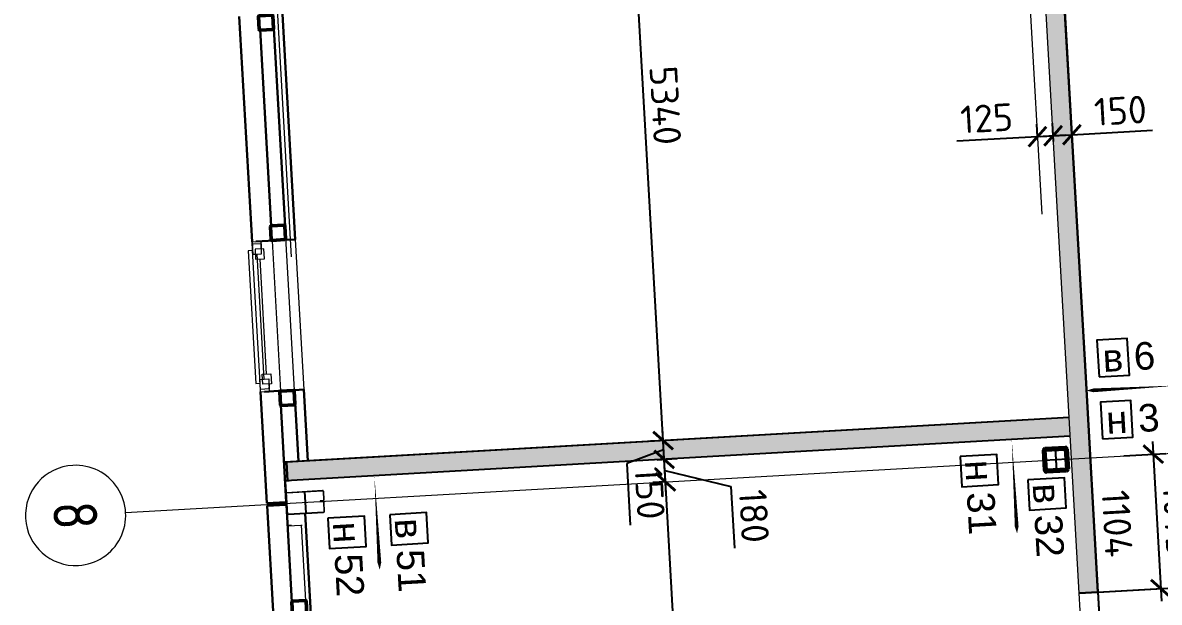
# Model space of a CAD drawing. Header units: metres. Extents: x 107714.6 to 107779.8, y 110796.6 to 110847.9.
# Drawn here: x 107762.92 to 107771.99, y 110811.93 to 110816.55 of the extents above; entities that cross this region are included whole.
import ezdxf

# ---------------------------------------------------------------- set-up
doc = ezdxf.new("R2010")
doc.units = ezdxf.units.M
doc.header["$PDMODE"] = 35
doc.header["$PDSIZE"] = 0.01
for name, pattern in [('CENTER', [50.8, 31.75, -6.35, 6.35, -6.35]), ('GOST2.303 5', [24, 20, -1.5, 1, -1.5]), ('невидимаяX2', [19.05, 12.7, -6.35])]:
    doc.linetypes.add(name, pattern=pattern)
for name, color, linetype in [('2023.11.08_В_ОТКЛОНЕНИЯ', 7, 'Continuous'), ('2023.11.08_Н_ОТКЛОНЕНИЯ', 7, 'Continuous'), ('_1-1_ Внутренние стены', 7, 'Continuous'), ('размеры', 7, 'Continuous'), ('Слой3', 7, 'Continuous')]:
    doc.layers.add(name, color=color, linetype=linetype)
doc.layers.add('Вспомогательные', color=6, linetype='Continuous', plot=False)
for name, color, linetype, lineweight, true_color in [('Каркас несущий', 7, 'Continuous', 18, 0x800040), ('Каркас_Импост', 7, 'Continuous', 9, 0x804000), ('Несущие колонны', 7, 'Continuous', 18, 0x800040), ('Отлив', 7, 'Continuous', 9, 0x008080), ('Скрытые грани', 7, 'Continuous', 18, 0x800040)]:
    doc.layers.add(name, color=color, linetype=linetype, lineweight=lineweight, true_color=true_color)
for name, color, linetype, lineweight in [('Окна', 251, 'Continuous', 9), ('ОСИ', 251, 'CENTER', 18), ('Размерные', 45, 'Continuous', 15), ('Стены', 7, 'Continuous', 18), ('Стены разрез', 7, 'Continuous', 30)]:
    doc.layers.add(name, color=color, linetype=linetype, lineweight=lineweight)
doc.styles.add('AxeAndPointZ', font='arial.ttf')
doc.styles.add('GOST 2.304 type A', font='isocpeur.ttf')
doc.styles.add('GOST Common', font='GOST_Common.ttf', dxfattribs={"width": 0.9, "height": 350})
doc.dimstyles.new('ISO-25', dxfattribs={"dimtxt": 0.22, "dimasz": 0.15, "dimexe": 0.1, "dimexo": 0, "dimgap": 0.06, "dimtad": 1, "dimdec": 0, "dimlfac": 1000, "dimtxsty": 'GOST 2.304 type A', "dimblk": 'ARCHTICK', "dimcen": 2.5, "dimdle": 0.1, "dimadec": 0, "dimazin": 0, "dimtfac": 1, "dimtdec": 0, "dimtmove": 0, "dimatfit": 3, "dimfxl": 1, "dimarcsym": 0})
doc.dimstyles.new('снизу', dxfattribs={"dimtxt": 0.22, "dimasz": 0.1, "dimexe": 0.1, "dimexo": 0, "dimgap": 0.06, "dimtad": 1, "dimdec": 0, "dimlfac": 1000, "dimtxsty": 'GOST 2.304 type A', "dimblk": 'OBLIQUE', "dimcen": 2.5, "dimdle": 0.1, "dimse1": 1, "dimse2": 1, "dimsd1": 1, "dimsd2": 1, "dimadec": 0, "dimazin": 0, "dimtfac": 1, "dimtdec": 0, "dimtofl": 0, "dimtmove": 2, "dimatfit": 3, "dimfxl": 1, "dimarcsym": 0})

# ---------------------------------------------------------------- blocks, each defined once
blk = doc.blocks.new('102_Окно_1Створка_Ф_ГОСТ23166-99 - 1160х1750_1170_h-1445330-_О__L1_0_000_')
at = {"layer": 'Каркас_Импост', "color": 7, "lineweight": 18}
for p, q in [((-638.1, 475), (-638.1, 405)), ((-638.1, 475), (-603.1, 475)), ((-618.1, 475), (-538.1, 475)), ((-618.1, 405), (-618.1, 475)), ((-618.1, 475), (-538.1, 475)), ((-618.1, 405), (-618.1, 475)), ((-578.1, 385), (-578.1, 455)), ((-578.1, 455), (-498.1, 455)), ((-538.1, 475), (-538.1, 405)), ((-538.1, 475), (-538.1, 455)), ((-498.1, 455), (-498.1, 385)), ((421.9, 455), (421.9, 385)), ((501.9, 455), (421.9, 455)), ((541.9, 475), (461.9, 475)), ((461.9, 475), (461.9, 405)), ((461.9, 475), (461.9, 455)), ((541.9, 475), (461.9, 475)), ((501.9, 385), (501.9, 455)), ((561.9, 475), (526.9, 475)), ((541.9, 405), (541.9, 475)), ((541.9, 405), (541.9, 475)), ((561.9, 475), (561.9, 405)), ((-638.1, 405), (-603.1, 405)), ((-538.1, 405), (-618.1, 405)), ((-578.1, 405), (-618.1, 405)), ((-498.1, 385), (-578.1, 385)), ((-538.1, 440), (461.9, 440)), ((-498.1, 420), (421.9, 420)), ((421.9, 385), (501.9, 385)), ((461.9, 405), (541.9, 405)), ((541.9, 405), (501.9, 405)), ((561.9, 405), (526.9, 405))]:
    blk.add_line(p, q, dxfattribs=at)
at = {"layer": 'Отлив', "color": 7}
for p, q in [((491.9, 510), (-568.1, 510)), ((-568.1, 510), (-568.1, 475)), ((-568.1, 475), (491.9, 475)), ((491.9, 475), (491.9, 510))]:
    blk.add_line(p, q, dxfattribs=at)
blk = doc.blocks.new('243_КолоннаНесущая_Труба_ГОСТ 30245-2003 - 120x120x5-1251786-_О__L1_0_000_')
at = {"layer": 'Несущие колонны', "color": 7, "lineweight": 40}
for p, q in [((-60, 51), (-60, -51)), ((-55, -51), (-55, 51)), ((51, 60), (-51, 60)), ((-51, 55), (51, 55)), ((55, 51), (55, -51)), ((60, -51), (60, 51)), ((51, -55), (-51, -55)), ((-51, -60), (51, -60))]:
    blk.add_line(p, q, dxfattribs=at)
for centre, radius, start, end in [((-51, 51), 9, 90, 180), ((-51, 51), 4, 90, 180), ((51, 51), 9, 0, 90), ((51, 51), 4, 0, 90), ((-51, -51), 9, 180, 270), ((-51, -51), 4, 180, 270), ((51, -51), 9, 270, 360), ((51, -51), 4, 270, 0)]:
    blk.add_arc(centre, radius, start, end, dxfattribs=at)
blk = doc.blocks.new('Ось сетки - Круг_Ø8 мм-6577-_О__L1_0_000_')
at = {"layer": 'ОСИ', "lineweight": 20}
for start, end in [(360, 180), (180, 360)]:
    blk.add_arc((0, 0), 4, start, end, dxfattribs=at)
blk = doc.blocks.new('к4')
at = {"color": 0, "linetype": 'Continuous', "lineweight": 60, "ltscale": 150}
for p, q in [((4150607.8, 536606.2), (4150607.8, 536766.2)), ((4150612.8, 536606.2), (4150612.8, 536766.2)), ((4150617.8, 536776.2), (4150777.8, 536776.2)), ((4150617.8, 536771.2), (4150777.8, 536771.2)), ((4150782.8, 536766.2), (4150782.8, 536606.2)), ((4150787.8, 536766.2), (4150787.8, 536606.2)), ((4150777.8, 536601.2), (4150617.8, 536601.2)), ((4150777.8, 536596.2), (4150617.8, 536596.2))]:
    blk.add_line(p, q, dxfattribs=at)
at = {"color": 0, "linetype": 'GOST2.303 5', "lineweight": 25, "ltscale": 150}
for p, q in [((4150697.8, 536778.2), (4150697.8, 536594.2)), ((4150605.8, 536686.2), (4150789.8, 536686.2))]:
    blk.add_line(p, q, dxfattribs=at)
at = {"color": 0, "linetype": 'Continuous', "lineweight": 60, "ltscale": 150}
for centre, radius, start, end in [((4150617.8, 536766.2), 10, 90, 180), ((4150617.8, 536766.2), 5, 90, 180), ((4150777.8, 536766.2), 10, 0, 90), ((4150777.8, 536766.2), 5, 0, 90), ((4150617.8, 536606.2), 10, 180, 270), ((4150617.8, 536606.2), 5, 180, 270), ((4150777.8, 536606.2), 5, 270, 0), ((4150777.8, 536606.2), 10, 270, 0)]:
    blk.add_arc(centre, radius, start, end, dxfattribs=at)
at = {"layer": 'Вспомогательные', "color": 0, "ltscale": 10}
blk.add_line((4150612.8, 536686.2), (4150782.8, 536686.2), dxfattribs=at)
blk = doc.blocks.new('к3')
at = {"color": 0, "linetype": 'ByBlock', "lineweight": -2, "ltscale": 200}
for p, q in [((4147417.8, 542805.7), (4147417.8, 542828.2)), ((4147417.8, 542805.7), (4147420.8, 542805.7)), ((4147420.8, 542805.7), (4147420.8, 542828.2)), ((4147425.8, 542836.2), (4147504.8, 542836.2)), ((4147425.8, 542833.2), (4147504.8, 542833.2)), ((4147509.8, 542828.2), (4147509.8, 542544.2)), ((4147512.8, 542828.2), (4147512.8, 542544.2)), ((4147682.8, 542828.2), (4147682.8, 542544.2)), ((4147685.8, 542828.2), (4147685.8, 542544.2)), ((4147769.8, 542836.2), (4147690.8, 542836.2)), ((4147769.8, 542833.2), (4147690.8, 542833.2)), ((4147774.8, 542805.7), (4147774.8, 542828.2)), ((4147777.8, 542805.7), (4147774.8, 542805.7)), ((4147777.8, 542805.7), (4147777.8, 542828.2)), ((4147517.8, 542539.2), (4147588.8, 542539.2)), ((4147517.8, 542536.2), (4147588.8, 542536.2)), ((4147593.8, 542544.2), (4147593.8, 542566.7)), ((4147593.8, 542566.7), (4147596.8, 542566.7)), ((4147596.8, 542544.2), (4147596.8, 542566.7)), ((4147598.8, 542544.2), (4147598.8, 542566.7)), ((4147601.8, 542566.7), (4147598.8, 542566.7)), ((4147601.8, 542544.2), (4147601.8, 542566.7)), ((4147677.8, 542539.2), (4147606.8, 542539.2)), ((4147677.8, 542536.2), (4147606.8, 542536.2))]:
    blk.add_line(p, q, dxfattribs=at)
for centre, radius, start, end in [((4147425.8, 542828.2), 8, 90, 180), ((4147425.8, 542828.2), 5, 90, 180), ((4147504.8, 542828.2), 8, 0, 90), ((4147504.8, 542828.2), 5, 0, 90), ((4147690.8, 542828.2), 8, 90, 180), ((4147690.8, 542828.2), 5, 90, 180), ((4147769.8, 542828.2), 8, 0, 90), ((4147769.8, 542828.2), 5, 0, 90), ((4147517.8, 542544.2), 8, 180, 270), ((4147517.8, 542544.2), 5, 180, 270), ((4147588.8, 542544.2), 8, 270, 0), ((4147588.8, 542544.2), 5, 270, 0), ((4147606.8, 542544.2), 8, 180, 270), ((4147606.8, 542544.2), 5, 180, 270), ((4147677.8, 542544.2), 5, 270, 0), ((4147677.8, 542544.2), 8, 270, 0)]:
    blk.add_arc(centre, radius, start, end, dxfattribs=at)
at = {"layer": 'Вспомогательные', "color": 0, "ltscale": 10}
for p, q in [((4147690.3, 542836.2), (4147505.3, 542836.2)), ((4147682.8, 542686.2), (4147512.8, 542686.2))]:
    blk.add_line(p, q, dxfattribs=at)
blk = doc.blocks.new('_ARCHTICK')
at = {"color": 0, "linetype": 'ByBlock', "const_width": 0.15}
blk.add_lwpolyline([(-0.5, -0.5), (0.5, 0.5)], dxfattribs=at)
blk = doc.blocks.new('*D74')
at = {"layer": 'Defpoints', "color": 0, "transparency": 16777216}
for p in [(107771.7091, 110813.095), (107771.501, 110812.0064), (107772.0038, 110812.035)]:
    blk.add_point(p, dxfattribs=at)
at = {"layer": 'размеры', "color": 0, "lineweight": -2, "transparency": 16777216}
for p, q in [((107771.9371, 110813.2081), (107772.0095, 110811.9351)), ((107771.7091, 110813.095), (107772.0426, 110813.1139)), ((107771.501, 110812.0064), (107772.1036, 110812.0406))]:
    blk.add_line(p, q, dxfattribs=at)
at = {"layer": 'размеры', "color": 0, "lineweight": -2, "transparency": 16777216, "xscale": 0.15, "yscale": 0.15, "zscale": 0.15}
for p, rotation in [((107771.9428, 110813.1082), 93.25304974487426), ((107772.0038, 110812.035), 273.2530497448743)]:
    blk.add_blockref('_ARCHTICK', p, dxfattribs=dict(at, rotation=rotation))
at = {"layer": 'размеры', "color": 0, "transparency": 16777216, "insert": (107772.143, 110812.5812), "char_height": 0.22, "attachment_point": 5, "rotation": 273.25305, "style": 'GOST 2.304 type A'}
blk.add_mtext('1075', dxfattribs=at)
blk = doc.blocks.new('*D75')
at = {"layer": 'Defpoints', "color": 0, "transparency": 16777216}
for p in [(107771.501, 110812.0064), (107773.0867, 110811.0849), (107771.5583, 110810.998)]:
    blk.add_point(p, dxfattribs=at)
at = {"layer": 'размеры', "color": 0, "lineweight": -2, "transparency": 16777216}
for p, q in [((107773.0237, 110812.1931), (107773.0923, 110810.985)), ((107771.501, 110812.0064), (107773.1292, 110812.0989)), ((107771.5583, 110810.998), (107773.1865, 110811.0906))]:
    blk.add_line(p, q, dxfattribs=at)
at = {"layer": 'размеры', "color": 0, "lineweight": -2, "transparency": 16777216, "xscale": 0.15, "yscale": 0.15, "zscale": 0.15}
for p, rotation in [((107773.0293, 110812.0933), 93.25304974487426), ((107773.0867, 110811.0849), 273.2530497448743)]:
    blk.add_blockref('_ARCHTICK', p, dxfattribs=dict(at, rotation=rotation))
at = {"layer": 'размеры', "color": 0, "transparency": 16777216, "insert": (107773.2277, 110811.5987), "char_height": 0.22, "attachment_point": 5, "rotation": 273.25305, "style": 'GOST 2.304 type A'}
blk.add_mtext('1010', dxfattribs=at)
blk = doc.blocks.new('*D76')
at = {"layer": 'Defpoints', "color": 0, "transparency": 16777216}
for p in [(107771.0189, 110815.6418), (107771.0189, 110815.6418), (107771.1437, 110815.6489)]:
    blk.add_point(p, dxfattribs=at)
at = {"layer": 'размеры', "color": 0, "lineweight": -2, "transparency": 16777216}
for p, q in [((107771.0189, 110815.6418), (107771.0133, 110815.7416)), ((107771.1437, 110815.6489), (107771.1381, 110815.7487)), ((107771.0189, 110815.6418), (107770.376, 110815.6053)), ((107771.2436, 110815.6546), (107771.0189, 110815.6418))]:
    blk.add_line(p, q, dxfattribs=at)
at = {"layer": 'размеры', "color": 0, "lineweight": -2, "transparency": 16777216, "xscale": 0.15, "yscale": 0.15, "zscale": 0.15}
for p, rotation in [((107771.0189, 110815.6418), 183.2530497448743), ((107771.1437, 110815.6489), 3.253049744874268)]:
    blk.add_blockref('_ARCHTICK', p, dxfattribs=dict(at, rotation=rotation))
at = {"layer": 'размеры', "color": 0, "transparency": 16777216, "insert": (107770.6129, 110815.789), "char_height": 0.22, "attachment_point": 5, "rotation": 3.25305, "style": 'GOST 2.304 type A'}
blk.add_mtext('125', dxfattribs=at)
blk = doc.blocks.new('*D79')
at = {"layer": 'Defpoints', "color": 0, "transparency": 16777216}
for p in [(107768.0501, 110812.887), (107768.0501, 110812.887), (107768.1757, 110809.9945)]:
    blk.add_point(p, dxfattribs=at)
at = {"layer": 'размеры', "color": 0, "lineweight": -2, "transparency": 16777216}
for p, q in [((107768.22, 110809.8968), (107768.0444, 110812.9868)), ((107768.0501, 110812.887), (107767.9503, 110812.8813)), ((107768.1757, 110809.9945), (107768.3142, 110810.0023))]:
    blk.add_line(p, q, dxfattribs=at)
at = {"layer": 'размеры', "color": 0, "lineweight": -2, "transparency": 16777216, "xscale": 0.15, "yscale": 0.15, "zscale": 0.15}
for p, rotation in [((107768.0501, 110812.887), 93.25304974487426), ((107768.2144, 110809.9966), 273.2530497448743)]:
    blk.add_blockref('_ARCHTICK', p, dxfattribs=dict(at, rotation=rotation))
at = {"layer": 'размеры', "color": 0, "transparency": 16777216, "insert": (107768.302, 110811.4515), "char_height": 0.22, "attachment_point": 5, "rotation": 273.25305, "style": 'GOST 2.304 type A'}
blk.add_mtext('2895', dxfattribs=at)
blk = doc.blocks.new('*D80')
at = {"layer": 'Defpoints', "color": 0, "transparency": 16777216}
for p in [(107767.9831, 110813.0635), (107768.0399, 110813.0667), (107768.0501, 110812.887)]:
    blk.add_point(p, dxfattribs=at)
at = {"layer": 'размеры', "color": 0, "lineweight": -2, "transparency": 16777216}
for p, q in [((107768.0558, 110812.7871), (107768.0342, 110813.1665)), ((107767.9831, 110813.0635), (107768.1397, 110813.0724)), ((107768.045, 110812.9768), (107768.573, 110812.8506)), ((107768.0501, 110812.887), (107767.9503, 110812.8813)), ((107768.573, 110812.8506), (107768.601, 110812.3574))]:
    blk.add_line(p, q, dxfattribs=at)
at = {"layer": 'размеры', "color": 0, "lineweight": -2, "transparency": 16777216, "xscale": 0.15, "yscale": 0.15, "zscale": 0.15}
for p, rotation in [((107768.0399, 110813.0667), 93.25304974487426), ((107768.0501, 110812.887), 273.2530497448743)]:
    blk.add_blockref('_ARCHTICK', p, dxfattribs=dict(at, rotation=rotation))
at = {"layer": 'размеры', "color": 0, "transparency": 16777216, "insert": (107768.7567, 110812.6136), "char_height": 0.22, "attachment_point": 5, "rotation": 273.25305, "style": 'GOST 2.304 type A'}
blk.add_mtext('180', dxfattribs=at)
blk = doc.blocks.new('*D81')
at = {"layer": 'Defpoints', "color": 0, "transparency": 16777216}
for p in [(107768.0314, 110813.2165), (107768.1148, 110813.2212), (107767.9831, 110813.0635)]:
    blk.add_point(p, dxfattribs=at)
at = {"layer": 'размеры', "color": 0, "lineweight": -2, "transparency": 16777216}
for p, q in [((107768.0456, 110812.9669), (107768.0257, 110813.3163)), ((107768.1148, 110813.2212), (107767.9315, 110813.2108)), ((107768.0356, 110813.1416), (107767.7412, 110813.0347)), ((107767.7412, 110813.0347), (107767.7692, 110812.5415)), ((107767.9831, 110813.0635), (107768.1397, 110813.0724))]:
    blk.add_line(p, q, dxfattribs=at)
at = {"layer": 'размеры', "color": 0, "lineweight": -2, "transparency": 16777216, "xscale": 0.15, "yscale": 0.15, "zscale": 0.15}
for p, rotation in [((107768.0314, 110813.2165), 93.25304974487426), ((107768.0399, 110813.0667), 273.2530497448743)]:
    blk.add_blockref('_ARCHTICK', p, dxfattribs=dict(at, rotation=rotation))
at = {"layer": 'размеры', "color": 0, "transparency": 16777216, "insert": (107767.925, 110812.7977), "char_height": 0.22, "attachment_point": 5, "rotation": 273.25305, "style": 'GOST 2.304 type A'}
blk.add_mtext('150', dxfattribs=at)
blk = doc.blocks.new('*D82')
at = {"layer": 'Defpoints', "color": 0, "transparency": 16777216}
for p in [(107767.7091, 110818.5468), (107767.7283, 110818.5478), (107768.1148, 110813.2212)]:
    blk.add_point(p, dxfattribs=at)
at = {"layer": 'размеры', "color": 0, "lineweight": -2, "transparency": 16777216}
for p, q in [((107768.037, 110813.1166), (107767.7227, 110818.6477)), ((107767.7091, 110818.5468), (107767.8282, 110818.5535)), ((107768.1148, 110813.2212), (107767.9315, 110813.2108))]:
    blk.add_line(p, q, dxfattribs=at)
at = {"layer": 'размеры', "color": 0, "lineweight": -2, "transparency": 16777216, "xscale": 0.15, "yscale": 0.15, "zscale": 0.15}
for p, rotation in [((107767.7283, 110818.5478), 93.25304974487426), ((107768.0314, 110813.2165), 273.2530497448743)]:
    blk.add_blockref('_ARCHTICK', p, dxfattribs=dict(at, rotation=rotation))
at = {"layer": 'размеры', "color": 0, "transparency": 16777216, "insert": (107768.0496, 110815.8918), "char_height": 0.22, "attachment_point": 5, "rotation": 273.25305, "style": 'GOST 2.304 type A'}
blk.add_mtext('5340', dxfattribs=at)
blk = doc.blocks.new('*D145')
at = {"layer": 'Defpoints', "color": 0, "transparency": 16777216}
for p in [(107771.2935, 110815.6574), (107771.1463, 110815.6037), (107771.2961, 110815.6122)]:
    blk.add_point(p, dxfattribs=at)
at = {"layer": 'размеры', "color": 0, "lineweight": -2, "transparency": 16777216}
for p, q in [((107771.1463, 110815.6037), (107771.1381, 110815.7487)), ((107771.2961, 110815.6122), (107771.2878, 110815.7572)), ((107771.0439, 110815.6432), (107771.2935, 110815.6574)), ((107771.2935, 110815.6574), (107771.9364, 110815.694))]:
    blk.add_line(p, q, dxfattribs=at)
at = {"layer": 'размеры', "color": 0, "lineweight": -2, "transparency": 16777216, "xscale": 0.15, "yscale": 0.15, "zscale": 0.15}
for p, rotation in [((107771.1437, 110815.6489), 183.2530497448743), ((107771.2935, 110815.6574), 3.253049744874275)]:
    blk.add_blockref('_ARCHTICK', p, dxfattribs=dict(at, rotation=rotation))
at = {"layer": 'размеры', "color": 0, "transparency": 16777216, "insert": (107771.6802, 110815.8497), "char_height": 0.22, "attachment_point": 5, "rotation": 3.25305, "style": 'GOST 2.304 type A'}
blk.add_mtext('150', dxfattribs=at)
blk = doc.blocks.new('*D153')
at = {"layer": 'Defpoints', "color": 0, "transparency": 16777216}
for p in [(107771.6244, 110813.0901), (107771.345, 110813.0743), (107771.4267, 110811.9731, 21.7693)]:
    blk.add_point(p, dxfattribs=at)
at = {"layer": 'размеры', "color": 0, "transparency": 16777216, "insert": (107771.6549, 110812.5541), "char_height": 0.22, "attachment_point": 5, "rotation": 273.25305, "style": 'GOST 2.304 type A'}
blk.add_mtext('1104', dxfattribs=at)
blk = doc.blocks.new('_Oblique')
at = {"color": 0, "linetype": 'ByBlock', "lineweight": -2}
blk.add_line((-0.5, -0.5), (0.5, 0.5), dxfattribs=at)
blk = doc.blocks.new('*D53')
at = {"layer": 'Defpoints', "color": 0, "transparency": 16777216}
for p in [(107771.4267, 110811.9731, 21.7693), (107772.7355, 110811.0297), (107771.4852, 110810.9587, 21.7583)]:
    blk.add_point(p, dxfattribs=at)
at = {"layer": 'размеры', "color": 0, "transparency": 16777216, "insert": (107772.7049, 110811.5681), "char_height": 0.22, "attachment_point": 5, "rotation": 273.25305, "style": 'GOST 2.304 type A'}
blk.add_mtext('1016', dxfattribs=at)

msp = doc.modelspace()

# ---------------------------------------------------------------- hatches: boundary and pattern name
at = {"layer": '_1-1_ Внутренние стены', "linetype": 'Continuous', "lineweight": 0, "true_color": 0x000000}
h = msp.add_hatch(dxfattribs=at)
h.set_pattern_fill('ГАЗОБЕТОН_0004', color=18, scale=0.001, angle=-86.74695, style=0, pattern_type=2)
h.set_pattern_definition([(318.25305, (107763.01139, 110773.25048), (0.05992578, 0.06714835), []), (3.25305, (107763.07132, 110773.317626), (-0.00459642, 0.08086948), [0, -0.054, 0, -0.081]), (68.25305, (107763.13847, 110773.2577), (0.07523517, -0.03001115), [0, -0.0396, 0, -0.0684])])
h.paths.add_polyline_path([(107771.2218, 110816.9185), (107771.0721, 110816.9099), (107771.3512, 110811.9979), (107771.501, 110812.0064)])
h = msp.add_hatch(dxfattribs=at)
h.set_pattern_fill('ГАЗОБЕТОН_0004', color=18, scale=0.001, angle=-86.74695, style=0, pattern_type=2)
h.set_pattern_definition([(318.25305, (107760.08889, 110769.5637), (0.05992578, 0.06714835), []), (3.25305, (107760.14882, 110769.630845), (-0.00459642, 0.08086948), [0, -0.054, 0, -0.081]), (68.25305, (107760.21597, 110769.57092), (0.07523517, -0.03001115), [0, -0.0396, 0, -0.0684])])
h.paths.add_polyline_path([(107765.0266, 110813.0457), (107771.2715, 110813.4006), (107771.28, 110813.2509), (107765.0351, 110812.8959)])

# ---------------------------------------------------------------- linework, layer by layer
for points in [[(107771.2715, 110813.4006), (107765.0106, 110813.0448)], [(107771.28, 110813.2509), (107765.0191, 110812.895)], [(107765.0341, 110812.8959), (107765.0327, 110812.9208)], [(107771.4211, 110812.0018), (107771.4012, 110812.0007)]]:
    msp.add_lwpolyline(points)
at = {"layer": '2023.11.08_В_ОТКЛОНЕНИЯ'}
for points in [[(107771.5103, 110813.7251), (107771.752, 110813.7389), (107771.7353, 110814.0317), (107771.4937, 110814.0179), (107771.5103, 110813.7251)], [(107770.9415, 110812.9039), (107770.9552, 110812.6623), (107771.2481, 110812.679), (107771.2343, 110812.9206), (107770.9415, 110812.9039)], [(107765.8499, 110812.6248), (107765.8637, 110812.3832), (107766.1565, 110812.3998), (107766.1428, 110812.6415), (107765.8499, 110812.6248)]]:
    msp.add_lwpolyline(points, dxfattribs=at)
for points in [[(107772.1584, 110813.6571, 0, 0, 0), (107771.4096, 110813.6145, 0, 0.16, 0), (107771.7091, 110813.6315, 0.03, 0.03, 0), (107772.1584, 110813.6571, 0, 0, 0)], [(107770.8136, 110813.2243, 0, 0, 0), (107770.8561, 110812.4756, 0, 0.16, 0), (107770.8391, 110812.7751, 0.03, 0.03, 0), (107770.8136, 110813.2243, 0, 0, 0)], [(107765.7274, 110812.9353, 0, 0, 0), (107765.77, 110812.1865, 0, 0.16, 0), (107765.753, 110812.486, 0.03, 0.03, 0), (107765.7274, 110812.9353, 0, 0, 0)]]:
    msp.add_lwpolyline(points, format="xyseb", dxfattribs=at)
at = {"layer": '2023.11.08_Н_ОТКЛОНЕНИЯ'}
for points in [[(107772.1584, 110813.6571, 0, 0, 0), (107771.4096, 110813.6145, 0, 0.16, 0), (107771.7091, 110813.6315, 0.03, 0.03, 0), (107772.1584, 110813.6571, 0, 0, 0)], [(107770.8136, 110813.2243, 0, 0, 0), (107770.8561, 110812.4756, 0, 0.16, 0), (107770.8391, 110812.7751, 0.03, 0.03, 0), (107770.8136, 110813.2243, 0, 0, 0)], [(107765.7274, 110812.9353, 0, 0, 0), (107765.77, 110812.1865, 0, 0.16, 0), (107765.753, 110812.486, 0.03, 0.03, 0), (107765.7274, 110812.9353, 0, 0, 0)]]:
    msp.add_lwpolyline(points, format="xyseb", dxfattribs=at)
for points in [[(107771.5384, 110813.2309), (107771.78, 110813.2446), (107771.7634, 110813.5375), (107771.5218, 110813.5237), (107771.5384, 110813.2309)], [(107770.4013, 110813.09), (107770.4151, 110812.8484), (107770.7079, 110812.865), (107770.6942, 110813.1066), (107770.4013, 110813.09)], [(107765.3557, 110812.5967), (107765.3695, 110812.3551), (107765.6623, 110812.3718), (107765.6486, 110812.6134), (107765.3557, 110812.5967)]]:
    msp.add_lwpolyline(points, dxfattribs=at)
at = {"layer": 'Каркас несущий', "color": 7}
for p, q in [((107765.0396, 110812.5356), (107765.1414, 110812.5414)), ((107765.1414, 110812.5414), (107765.1504, 110812.5419))]:
    msp.add_line(p, q, dxfattribs=at)
at = {"layer": 'ОСИ'}
for p, q in [((107769.2524, 110846.7221), (107771.9455, 110799.3395)), ((107763.2621, 110846.3817), (107765.9552, 110798.999)), ((107763.7422, 110812.6421), (107778.4767, 110813.4796))]:
    msp.add_line(p, q, dxfattribs=at)
at = {"layer": 'Скрытые грани', "color": 7}
for p, q in [((107765.0697, 110811.9347), (107765.0331, 110812.5781)), ((107765.1795, 110811.9409), (107765.1454, 110812.5416))]:
    msp.add_line(p, q, dxfattribs=at)
at = {"layer": 'Слой3', "color": 6}
for points in [[(107770.5831, 110828.1553), (107771.7907, 110806.9096)], [(107771.2715, 110813.4006), (107765.0256, 110813.0456)]]:
    msp.add_lwpolyline(points, dxfattribs=at)
at = {"layer": 'Стены', "lineweight": 18}
for points in [[(107771.3512, 110811.9979), (107771.0721, 110816.9099)], [(107771.4008, 110813.7685), (107771.2218, 110816.9185)], [(107771.501, 110812.0064), (107771.4008, 110813.7685)]]:
    msp.add_lwpolyline(points, dxfattribs=at)
at = {"layer": 'Стены'}
for points in [[(107765.0891, 110813.6201), (107765.0147, 110814.929)], [(107764.9102, 110814.8119), (107764.9783, 110813.6138)], [(107765.0959, 110814.8225), (107765.164, 110813.6244)], [(107764.7554, 110814.733), (107764.7514, 110814.8029)], [(107764.8195, 110813.6048), (107764.8156, 110813.6747)]]:
    msp.add_lwpolyline(points, dxfattribs=at)
at = {"layer": 'Стены', "linetype": 'невидимаяX2'}
for points in [[(107771.4086, 110810.9895), (107771.3512, 110811.9979)], [(107771.5583, 110810.998), (107771.501, 110812.0064)]]:
    msp.add_lwpolyline(points, dxfattribs=at)
at = {"layer": 'Стены разрез'}
for p, q in [((107771.4008, 110813.7685), (107771.2218, 110816.9185)), ((107764.6493, 110816.6), (107764.7514, 110814.8029)), ((107765.0959, 110814.8225), (107764.9937, 110816.6196)), ((107764.9034, 110814.9317), (107764.8143, 110816.4982)), ((107764.9252, 110816.5045), (107765.0147, 110814.929)), ((107764.7814, 110814.8046), (107764.9311, 110814.8131)), ((107765.0205, 110814.8272), (107765.021, 110814.8182)), ((107765.021, 110814.8182), (107765.0959, 110814.8225)), ((107771.501, 110812.0064), (107771.4008, 110813.7685)), ((107764.8195, 110813.6048), (107764.87, 110812.7163)), ((107764.9992, 110813.615), (107764.8495, 110813.6065)), ((107764.9997, 110813.606), (107764.9992, 110813.615)), ((107765.164, 110813.6244), (107765.0891, 110813.6201)), ((107765.0896, 110813.6112), (107765.1214, 110813.0511)), ((107765.1963, 110813.0553), (107765.164, 110813.6244)), ((107765.0238, 110812.725), (107764.9796, 110813.5027)), ((107765.0256, 110813.0456), (107765.0341, 110812.8959)), ((107764.87, 110812.7163), (107765.0198, 110812.7248)), ((107765.0209, 110812.7048), (107764.8712, 110812.6963)), ((107764.8712, 110812.6963), (107764.9217, 110811.8077)), ((107765.0691, 110811.9273), (107765.0249, 110812.705)), ((107765.1751, 110812.6354), (107765.2207, 110811.8337)), ((107771.3512, 110811.9979), (107771.501, 110812.0064))]:
    msp.add_line(p, q, dxfattribs=at)

# ---------------------------------------------------------------- block references
at = {"layer": 'Несущие колонны', "color": 7, "xscale": 0.0009999999999999998, "yscale": 0.0009999999999999998, "zscale": 0.0009999999999999998, "rotation": 273.2530497448619}
for p in [(107764.8624, 110816.552), (107764.9577, 110814.8747), (107765.0326, 110813.5568), (107765.1279, 110811.8795)]:
    msp.add_blockref('243_КолоннаНесущая_Труба_ГОСТ 30245-2003 - 120x120x5-1251786-_О__L1_0_000_', p, dxfattribs=at)
at = {"layer": 'Окна', "color": 7, "xscale": 0.0009999999999999998, "yscale": 0.0009999999999999998, "zscale": 0.0009999999999999998, "rotation": 93.25304974486188}
msp.add_blockref('102_Окно_1Створка_Ф_ГОСТ23166-99 - 1160х1750_1170_h-1445330-_О__L1_0_000_', (107765.2576, 110814.2688), dxfattribs=at)
at = {"layer": 'ОСИ', "lineweight": 20, "xscale": 0.09999999999999992, "yscale": 0.09999999999999992, "zscale": 0.09999999999999992, "rotation": 273.2530497448619}
msp.add_blockref('Ось сетки - Круг_Ø8 мм-6577-_О__L1_0_000_', (107763.3428, 110812.6194), dxfattribs=at)
at = {"layer": 'Размерные', "color": 0, "xscale": 0.0009999999999999998, "yscale": 0.0009999999999999998, "zscale": 0.0009999999999999998}
for name, p, rotation in [('к4', (106999.8088, 114926.6189), 273.2530497448619), ('к3', (108542.3462, 106702.6043), 93.25304974486188)]:
    msp.add_blockref(name, p, dxfattribs=dict(at, rotation=rotation))

# ---------------------------------------------------------------- texts
at = {"layer": '2023.11.08_В_ОТКЛОНЕНИЯ', "style": 'AxeAndPointZ'}
for s, rotation, p in [('в 6', 3.25305, (107771.5449, 110813.7638)), ('в 32', 273.25305, (107770.9802, 110812.8694)), ('в 51', 273.25305, (107765.8887, 110812.5903))]:
    msp.add_text(s, height=0.22, rotation=rotation, dxfattribs=at).set_placement(p)
at = {"layer": '2023.11.08_Н_ОТКЛОНЕНИЯ', "style": 'AxeAndPointZ'}
for s, rotation, p in [('н 3', 3.25305, (107771.573, 110813.2696)), ('н 31', 273.25305, (107770.4401, 110813.0554)), ('н 52', 273.25305, (107765.3945, 110812.5622))]:
    msp.add_text(s, height=0.22, rotation=rotation, dxfattribs=at).set_placement(p)
at = {"layer": 'ОСИ', "insert": (107763.5086, 110812.7428), "char_height": 0.35, "width": 0.274177, "attachment_point": 1, "rotation": 273.25305, "style": 'GOST Common'}
msp.add_mtext('\\fGOST Common|b0|i0|c204|p34|;\\W.9;8', dxfattribs=at)

# ---------------------------------------------------------------- dimensions: what is measured, and where the dimension line sits
at = {"layer": 'размеры'}
for base, p1, p2, picture, middle in [((107767.7283, 110818.5478), (107768.1148, 110813.2212), (107767.7091, 110818.5468), '*D82', (107768.0496, 110815.8918)), ((107768.0314, 110813.2165), (107767.9831, 110813.0635), (107768.1148, 110813.2212), '*D81', (107767.9143, 110812.9844)), ((107768.0399, 110813.0667), (107768.0501, 110812.887), (107767.9831, 110813.0635), '*D80', (107768.7461, 110812.8003)), ((107768.0501, 110812.887), (107768.1757, 110809.9945), (107768.0501, 110812.887), '*D79', (107768.302, 110811.4515)), ((107773.0867, 110811.0849), (107771.501, 110812.0064), (107771.5583, 110810.998), '*D75', (107773.2277, 110811.5987))]:
    dim = msp.add_linear_dim(base=base, p1=p1, p2=p2, angle=273.25305, dimstyle='ISO-25', override={"dimtmove": 1}, dxfattribs=at)
    dim.commit()
    dim.dimension.update_dxf_attribs({"geometry": picture, "text_midpoint": middle})
for base, p1, p2, angle, picture, middle in [((107771.2935, 110815.6574), (107771.1463, 110815.6037), (107771.2961, 110815.6122), 3.25305, '*D145', (107771.6802, 110815.8497)), ((107771.0189, 110815.6418), (107771.1437, 110815.6489), (107771.0189, 110815.6418), 3.25305, '*D76', (107770.6129, 110815.789)), ((107772.0038, 110812.035), (107771.7091, 110813.095), (107771.501, 110812.0064), 273.25305, '*D74', (107772.143, 110812.5812))]:
    dim = msp.add_linear_dim(base=base, p1=p1, p2=p2, angle=angle, dimstyle='ISO-25', dxfattribs=at)
    dim.commit()
    dim.dimension.update_dxf_attribs({"geometry": picture, "text_midpoint": middle})
for base, p2, picture, middle in [((107771.6244, 110813.0901), (107771.345, 110813.0743), '*D153', (107771.6549, 110812.5541)), ((107772.7355, 110811.0297), (107771.4852, 110810.9587, 21.7583), '*D53', (107772.7049, 110811.5681))]:
    dim = msp.add_linear_dim(base=base, p1=(107771.4267, 110811.9731, 21.7693), p2=p2, angle=273.25305, dimstyle='снизу', dxfattribs=at)
    dim.commit()
    dim.dimension.update_dxf_attribs({"geometry": picture, "text_midpoint": middle, "dimtype": 160})

doc.saveas('drawing.dxf')
